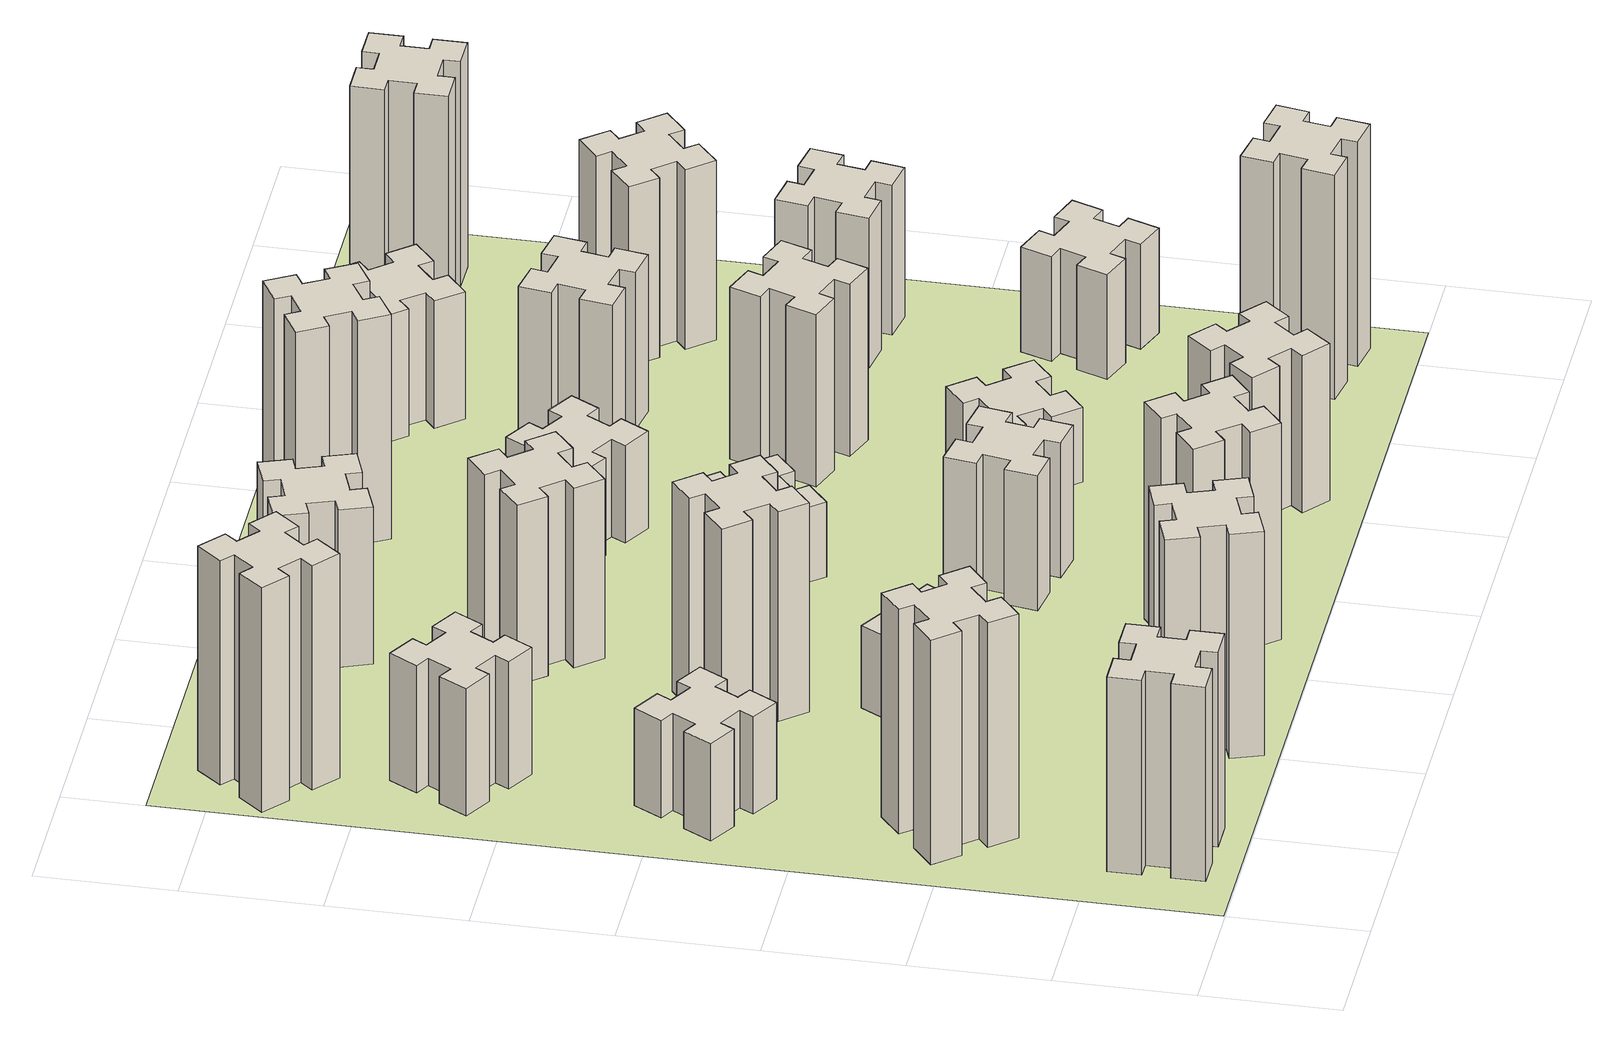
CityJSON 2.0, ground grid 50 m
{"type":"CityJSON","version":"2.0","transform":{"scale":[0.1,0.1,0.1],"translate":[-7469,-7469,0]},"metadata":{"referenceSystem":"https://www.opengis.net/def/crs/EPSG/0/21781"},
"CityObjects":{
"building1":{"type":"Building","attributes":{"class":"1000","function":"1000","usage":"1000","yearOfConstruction":2016,"roofType":"1000","measuredHeight":78,"storeysAboveGround":30,"storeysBelowGround":0},"geometry":[{"type":"Solid","lod":"1","boundaries":[[[[0,1,2,3,4,5,6,7,8,9,10,11,12,13,14,15,16,17,18,19]],[[17,16,20,21]],[[16,15,22,20]],[[15,14,23,22]],[[14,13,24,23]],[[13,12,25,24]],[[12,11,26,25]],[[11,10,27,26]],[[10,9,28,27]],[[9,8,29,28]],[[8,7,30,29]],[[7,6,31,30]],[[6,5,32,31]],[[5,4,33,32]],[[4,3,34,33]],[[3,2,35,34]],[[2,1,36,35]],[[1,0,37,36]],[[0,19,38,37]],[[19,18,39,38]],[[18,17,21,39]],[[24,25,26,27,28,29,30,31,32,33,34,35,36,37,38,39,21,20,22,23]]]]}]},
"building2":{"type":"Building","attributes":{"class":"1000","function":"1000","usage":"1000","yearOfConstruction":2016,"roofType":"1000","measuredHeight":90,"storeysAboveGround":30,"storeysBelowGround":0},"geometry":[{"type":"Solid","lod":"1","boundaries":[[[[40,41,42,43,44,45,46,47,48,49,50,51,52,53,54,55,56,57,58,59]],[[57,56,60,61]],[[56,55,62,60]],[[55,54,63,62]],[[54,53,64,63]],[[53,52,65,64]],[[52,51,66,65]],[[51,50,67,66]],[[50,49,68,67]],[[49,48,69,68]],[[48,47,70,69]],[[47,46,71,70]],[[46,45,72,71]],[[45,44,73,72]],[[44,43,74,73]],[[43,42,75,74]],[[42,41,76,75]],[[41,40,77,76]],[[40,59,78,77]],[[59,58,79,78]],[[58,57,61,79]],[[64,65,66,67,68,69,70,71,72,73,74,75,76,77,78,79,61,60,62,63]]]]}]},
"building3":{"type":"Building","attributes":{"class":"1000","function":"1000","usage":"1000","yearOfConstruction":2016,"roofType":"1000","measuredHeight":39,"storeysAboveGround":30,"storeysBelowGround":0},"geometry":[{"type":"Solid","lod":"1","boundaries":[[[[80,81,82,83,84,85,86,87,88,89,90,91,92,93,94,95,96,97,98,99]],[[97,96,100,101]],[[96,95,102,100]],[[95,94,103,102]],[[94,93,104,103]],[[93,92,105,104]],[[92,91,106,105]],[[91,90,107,106]],[[90,89,108,107]],[[89,88,109,108]],[[88,87,110,109]],[[87,86,111,110]],[[86,85,112,111]],[[85,84,113,112]],[[84,83,114,113]],[[83,82,115,114]],[[82,81,116,115]],[[81,80,117,116]],[[80,99,118,117]],[[99,98,119,118]],[[98,97,101,119]],[[104,105,106,107,108,109,110,111,112,113,114,115,116,117,118,119,101,100,102,103]]]]}]},
"building4":{"type":"Building","attributes":{"class":"1000","function":"1000","usage":"1000","yearOfConstruction":2016,"roofType":"1000","measuredHeight":51,"storeysAboveGround":30,"storeysBelowGround":0},"geometry":[{"type":"Solid","lod":"1","boundaries":[[[[120,121,122,123,124,125,126,127,128,129,130,131,132,133,134,135,136,137,138,139]],[[137,136,140,141]],[[136,135,142,140]],[[135,134,143,142]],[[134,133,144,143]],[[133,132,145,144]],[[132,131,146,145]],[[131,130,147,146]],[[130,129,148,147]],[[129,128,149,148]],[[128,127,150,149]],[[127,126,151,150]],[[126,125,152,151]],[[125,124,153,152]],[[124,123,154,153]],[[123,122,155,154]],[[122,121,156,155]],[[121,120,157,156]],[[120,139,158,157]],[[139,138,159,158]],[[138,137,141,159]],[[144,145,146,147,148,149,150,151,152,153,154,155,156,157,158,159,141,140,142,143]]]]}]},
"building5":{"type":"Building","attributes":{"class":"1000","function":"1000","usage":"1000","yearOfConstruction":2016,"roofType":"1000","measuredHeight":90,"storeysAboveGround":30,"storeysBelowGround":0},"geometry":[{"type":"Solid","lod":"1","boundaries":[[[[160,161,162,163,164,165,166,167,168,169,170,171,172,173,174,175,176,177,178,179]],[[177,176,180,181]],[[176,175,182,180]],[[175,174,183,182]],[[174,173,184,183]],[[173,172,185,184]],[[172,171,186,185]],[[171,170,187,186]],[[170,169,188,187]],[[169,168,189,188]],[[168,167,190,189]],[[167,166,191,190]],[[166,165,192,191]],[[165,164,193,192]],[[164,163,194,193]],[[163,162,195,194]],[[162,161,196,195]],[[161,160,197,196]],[[160,179,198,197]],[[179,178,199,198]],[[178,177,181,199]],[[184,185,186,187,188,189,190,191,192,193,194,195,196,197,198,199,181,180,182,183]]]]}]},
"building6":{"type":"Building","attributes":{"class":"1000","function":"1000","usage":"1000","yearOfConstruction":2016,"roofType":"1000","measuredHeight":90,"storeysAboveGround":30,"storeysBelowGround":0},"geometry":[{"type":"Solid","lod":"1","boundaries":[[[[200,201,202,203,204,205,206,207,208,209,210,211,212,213,214,215,216,217,218,219]],[[217,216,220,221]],[[216,215,222,220]],[[215,214,223,222]],[[214,213,224,223]],[[213,212,225,224]],[[212,211,226,225]],[[211,210,227,226]],[[210,209,228,227]],[[209,208,229,228]],[[208,207,230,229]],[[207,206,231,230]],[[206,205,232,231]],[[205,204,233,232]],[[204,203,234,233]],[[203,202,235,234]],[[202,201,236,235]],[[201,200,237,236]],[[200,219,238,237]],[[219,218,239,238]],[[218,217,221,239]],[[224,225,226,227,228,229,230,231,232,233,234,235,236,237,238,239,221,220,222,223]]]]}]},
"building7":{"type":"Building","attributes":{"class":"1000","function":"1000","usage":"1000","yearOfConstruction":2016,"roofType":"1000","measuredHeight":33,"storeysAboveGround":30,"storeysBelowGround":0},"geometry":[{"type":"Solid","lod":"1","boundaries":[[[[240,241,242,243,244,245,246,247,248,249,250,251,252,253,254,255,256,257,258,259]],[[257,256,260,261]],[[256,255,262,260]],[[255,254,263,262]],[[254,253,264,263]],[[253,252,265,264]],[[252,251,266,265]],[[251,250,267,266]],[[250,249,268,267]],[[249,248,269,268]],[[248,247,270,269]],[[247,246,271,270]],[[246,245,272,271]],[[245,244,273,272]],[[244,243,274,273]],[[243,242,275,274]],[[242,241,276,275]],[[241,240,277,276]],[[240,259,278,277]],[[259,258,279,278]],[[258,257,261,279]],[[264,265,266,267,268,269,270,271,272,273,274,275,276,277,278,279,261,260,262,263]]]]}]},
"building8":{"type":"Building","attributes":{"class":"1000","function":"1000","usage":"1000","yearOfConstruction":2016,"roofType":"1000","measuredHeight":84,"storeysAboveGround":30,"storeysBelowGround":0},"geometry":[{"type":"Solid","lod":"1","boundaries":[[[[280,281,282,283,284,285,286,287,288,289,290,291,292,293,294,295,296,297,298,299]],[[297,296,300,301]],[[296,295,302,300]],[[295,294,303,302]],[[294,293,304,303]],[[293,292,305,304]],[[292,291,306,305]],[[291,290,307,306]],[[290,289,308,307]],[[289,288,309,308]],[[288,287,310,309]],[[287,286,311,310]],[[286,285,312,311]],[[285,284,313,312]],[[284,283,314,313]],[[283,282,315,314]],[[282,281,316,315]],[[281,280,317,316]],[[280,299,318,317]],[[299,298,319,318]],[[298,297,301,319]],[[304,305,306,307,308,309,310,311,312,313,314,315,316,317,318,319,301,300,302,303]]]]}]},
"building9":{"type":"Building","attributes":{"class":"1000","function":"1000","usage":"1000","yearOfConstruction":2016,"roofType":"1000","measuredHeight":87,"storeysAboveGround":30,"storeysBelowGround":0},"geometry":[{"type":"Solid","lod":"1","boundaries":[[[[320,321,322,323,324,325,326,327,328,329,330,331,332,333,334,335,336,337,338,339]],[[337,336,340,341]],[[336,335,342,340]],[[335,334,343,342]],[[334,333,344,343]],[[333,332,345,344]],[[332,331,346,345]],[[331,330,347,346]],[[330,329,348,347]],[[329,328,349,348]],[[328,327,350,349]],[[327,326,351,350]],[[326,325,352,351]],[[325,324,353,352]],[[324,323,354,353]],[[323,322,355,354]],[[322,321,356,355]],[[321,320,357,356]],[[320,339,358,357]],[[339,338,359,358]],[[338,337,341,359]],[[344,345,346,347,348,349,350,351,352,353,354,355,356,357,358,359,341,340,342,343]]]]}]},
"building10":{"type":"Building","attributes":{"class":"1000","function":"1000","usage":"1000","yearOfConstruction":2016,"roofType":"1000","measuredHeight":72,"storeysAboveGround":30,"storeysBelowGround":0},"geometry":[{"type":"Solid","lod":"1","boundaries":[[[[360,361,362,363,364,365,366,367,368,369,370,371,372,373,374,375,376,377,378,379]],[[377,376,380,381]],[[376,375,382,380]],[[375,374,383,382]],[[374,373,384,383]],[[373,372,385,384]],[[372,371,386,385]],[[371,370,387,386]],[[370,369,388,387]],[[369,368,389,388]],[[368,367,390,389]],[[367,366,391,390]],[[366,365,392,391]],[[365,364,393,392]],[[364,363,394,393]],[[363,362,395,394]],[[362,361,396,395]],[[361,360,397,396]],[[360,379,398,397]],[[379,378,399,398]],[[378,377,381,399]],[[384,385,386,387,388,389,390,391,392,393,394,395,396,397,398,399,381,380,382,383]]]]}]},
"building11":{"type":"Building","attributes":{"class":"1000","function":"1000","usage":"1000","yearOfConstruction":2016,"roofType":"1000","measuredHeight":63,"storeysAboveGround":30,"storeysBelowGround":0},"geometry":[{"type":"Solid","lod":"1","boundaries":[[[[400,401,402,403,404,405,406,407,408,409,410,411,412,413,414,415,416,417,418,419]],[[417,416,420,421]],[[416,415,422,420]],[[415,414,423,422]],[[414,413,424,423]],[[413,412,425,424]],[[412,411,426,425]],[[411,410,427,426]],[[410,409,428,427]],[[409,408,429,428]],[[408,407,430,429]],[[407,406,431,430]],[[406,405,432,431]],[[405,404,433,432]],[[404,403,434,433]],[[403,402,435,434]],[[402,401,436,435]],[[401,400,437,436]],[[400,419,438,437]],[[419,418,439,438]],[[418,417,421,439]],[[424,425,426,427,428,429,430,431,432,433,434,435,436,437,438,439,421,420,422,423]]]]}]},
"building12":{"type":"Building","attributes":{"class":"1000","function":"1000","usage":"1000","yearOfConstruction":2016,"roofType":"1000","measuredHeight":54,"storeysAboveGround":30,"storeysBelowGround":0},"geometry":[{"type":"Solid","lod":"1","boundaries":[[[[440,441,442,443,444,445,446,447,448,449,450,451,452,453,454,455,456,457,458,459]],[[457,456,460,461]],[[456,455,462,460]],[[455,454,463,462]],[[454,453,464,463]],[[453,452,465,464]],[[452,451,466,465]],[[451,450,467,466]],[[450,449,468,467]],[[449,448,469,468]],[[448,447,470,469]],[[447,446,471,470]],[[446,445,472,471]],[[445,444,473,472]],[[444,443,474,473]],[[443,442,475,474]],[[442,441,476,475]],[[441,440,477,476]],[[440,459,478,477]],[[459,458,479,478]],[[458,457,461,479]],[[464,465,466,467,468,469,470,471,472,473,474,475,476,477,478,479,461,460,462,463]]]]}]},
"building13":{"type":"Building","attributes":{"class":"1000","function":"1000","usage":"1000","yearOfConstruction":2016,"roofType":"1000","measuredHeight":30,"storeysAboveGround":30,"storeysBelowGround":0},"geometry":[{"type":"Solid","lod":"1","boundaries":[[[[480,481,482,483,484,485,486,487,488,489,490,491,492,493,494,495,496,497,498,499]],[[497,496,500,501]],[[496,495,502,500]],[[495,494,503,502]],[[494,493,504,503]],[[493,492,505,504]],[[492,491,506,505]],[[491,490,507,506]],[[490,489,508,507]],[[489,488,509,508]],[[488,487,510,509]],[[487,486,511,510]],[[486,485,512,511]],[[485,484,513,512]],[[484,483,514,513]],[[483,482,515,514]],[[482,481,516,515]],[[481,480,517,516]],[[480,499,518,517]],[[499,498,519,518]],[[498,497,501,519]],[[504,505,506,507,508,509,510,511,512,513,514,515,516,517,518,519,501,500,502,503]]]]}]},
"building14":{"type":"Building","attributes":{"class":"1000","function":"1000","usage":"1000","yearOfConstruction":2016,"roofType":"1000","measuredHeight":63,"storeysAboveGround":30,"storeysBelowGround":0},"geometry":[{"type":"Solid","lod":"1","boundaries":[[[[520,521,522,523,524,525,526,527,528,529,530,531,532,533,534,535,536,537,538,539]],[[537,536,540,541]],[[536,535,542,540]],[[535,534,543,542]],[[534,533,544,543]],[[533,532,545,544]],[[532,531,546,545]],[[531,530,547,546]],[[530,529,548,547]],[[529,528,549,548]],[[528,527,550,549]],[[527,526,551,550]],[[526,525,552,551]],[[525,524,553,552]],[[524,523,554,553]],[[523,522,555,554]],[[522,521,556,555]],[[521,520,557,556]],[[520,539,558,557]],[[539,538,559,558]],[[538,537,541,559]],[[544,545,546,547,548,549,550,551,552,553,554,555,556,557,558,559,541,540,542,543]]]]}]},
"building15":{"type":"Building","attributes":{"class":"1000","function":"1000","usage":"1000","yearOfConstruction":2016,"roofType":"1000","measuredHeight":39,"storeysAboveGround":30,"storeysBelowGround":0},"geometry":[{"type":"Solid","lod":"1","boundaries":[[[[560,561,562,563,564,565,566,567,568,569,570,571,572,573,574,575,576,577,578,579]],[[577,576,580,581]],[[576,575,582,580]],[[575,574,583,582]],[[574,573,584,583]],[[573,572,585,584]],[[572,571,586,585]],[[571,570,587,586]],[[570,569,588,587]],[[569,568,589,588]],[[568,567,590,589]],[[567,566,591,590]],[[566,565,592,591]],[[565,564,593,592]],[[564,563,594,593]],[[563,562,595,594]],[[562,561,596,595]],[[561,560,597,596]],[[560,579,598,597]],[[579,578,599,598]],[[578,577,581,599]],[[584,585,586,587,588,589,590,591,592,593,594,595,596,597,598,599,581,580,582,583]]]]}]},
"building16":{"type":"Building","attributes":{"class":"1000","function":"1000","usage":"1000","yearOfConstruction":2016,"roofType":"1000","measuredHeight":90,"storeysAboveGround":30,"storeysBelowGround":0},"geometry":[{"type":"Solid","lod":"1","boundaries":[[[[600,601,602,603,604,605,606,607,608,609,610,611,612,613,614,615,616,617,618,619]],[[617,616,620,621]],[[616,615,622,620]],[[615,614,623,622]],[[614,613,624,623]],[[613,612,625,624]],[[612,611,626,625]],[[611,610,627,626]],[[610,609,628,627]],[[609,608,629,628]],[[608,607,630,629]],[[607,606,631,630]],[[606,605,632,631]],[[605,604,633,632]],[[604,603,634,633]],[[603,602,635,634]],[[602,601,636,635]],[[601,600,637,636]],[[600,619,638,637]],[[619,618,639,638]],[[618,617,621,639]],[[624,625,626,627,628,629,630,631,632,633,634,635,636,637,638,639,621,620,622,623]]]]}]},
"building17":{"type":"Building","attributes":{"class":"1000","function":"1000","usage":"1000","yearOfConstruction":2016,"roofType":"1000","measuredHeight":30,"storeysAboveGround":30,"storeysBelowGround":0},"geometry":[{"type":"Solid","lod":"1","boundaries":[[[[640,641,642,643,644,645,646,647,648,649,650,651,652,653,654,655,656,657,658,659]],[[657,656,660,661]],[[656,655,662,660]],[[655,654,663,662]],[[654,653,664,663]],[[653,652,665,664]],[[652,651,666,665]],[[651,650,667,666]],[[650,649,668,667]],[[649,648,669,668]],[[648,647,670,669]],[[647,646,671,670]],[[646,645,672,671]],[[645,644,673,672]],[[644,643,674,673]],[[643,642,675,674]],[[642,641,676,675]],[[641,640,677,676]],[[640,659,678,677]],[[659,658,679,678]],[[658,657,661,679]],[[664,665,666,667,668,669,670,671,672,673,674,675,676,677,678,679,661,660,662,663]]]]}]},
"building18":{"type":"Building","attributes":{"class":"1000","function":"1000","usage":"1000","yearOfConstruction":2016,"roofType":"1000","measuredHeight":69,"storeysAboveGround":30,"storeysBelowGround":0},"geometry":[{"type":"Solid","lod":"1","boundaries":[[[[680,681,682,683,684,685,686,687,688,689,690,691,692,693,694,695,696,697,698,699]],[[697,696,700,701]],[[696,695,702,700]],[[695,694,703,702]],[[694,693,704,703]],[[693,692,705,704]],[[692,691,706,705]],[[691,690,707,706]],[[690,689,708,707]],[[689,688,709,708]],[[688,687,710,709]],[[687,686,711,710]],[[686,685,712,711]],[[685,684,713,712]],[[684,683,714,713]],[[683,682,715,714]],[[682,681,716,715]],[[681,680,717,716]],[[680,699,718,717]],[[699,698,719,718]],[[698,697,701,719]],[[704,705,706,707,708,709,710,711,712,713,714,715,716,717,718,719,701,700,702,703]]]]}]},
"building19":{"type":"Building","attributes":{"class":"1000","function":"1000","usage":"1000","yearOfConstruction":2016,"roofType":"1000","measuredHeight":63,"storeysAboveGround":30,"storeysBelowGround":0},"geometry":[{"type":"Solid","lod":"1","boundaries":[[[[720,721,722,723,724,725,726,727,728,729,730,731,732,733,734,735,736,737,738,739]],[[737,736,740,741]],[[736,735,742,740]],[[735,734,743,742]],[[734,733,744,743]],[[733,732,745,744]],[[732,731,746,745]],[[731,730,747,746]],[[730,729,748,747]],[[729,728,749,748]],[[728,727,750,749]],[[727,726,751,750]],[[726,725,752,751]],[[725,724,753,752]],[[724,723,754,753]],[[723,722,755,754]],[[722,721,756,755]],[[721,720,757,756]],[[720,739,758,757]],[[739,738,759,758]],[[738,737,741,759]],[[744,745,746,747,748,749,750,751,752,753,754,755,756,757,758,759,741,740,742,743]]]]}]},
"building20":{"type":"Building","attributes":{"class":"1000","function":"1000","usage":"1000","yearOfConstruction":2016,"roofType":"1000","measuredHeight":90,"storeysAboveGround":30,"storeysBelowGround":0},"geometry":[{"type":"Solid","lod":"1","boundaries":[[[[760,761,762,763,764,765,766,767,768,769,770,771,772,773,774,775,776,777,778,779]],[[777,776,780,781]],[[776,775,782,780]],[[775,774,783,782]],[[774,773,784,783]],[[773,772,785,784]],[[772,771,786,785]],[[771,770,787,786]],[[770,769,788,787]],[[769,768,789,788]],[[768,767,790,789]],[[767,766,791,790]],[[766,765,792,791]],[[765,764,793,792]],[[764,763,794,793]],[[763,762,795,794]],[[762,761,796,795]],[[761,760,797,796]],[[760,779,798,797]],[[779,778,799,798]],[[778,777,781,799]],[[784,785,786,787,788,789,790,791,792,793,794,795,796,797,798,799,781,780,782,783]]]]}]},
"building21":{"type":"Building","attributes":{"class":"1000","function":"1000","usage":"1000","yearOfConstruction":2016,"roofType":"1000","measuredHeight":51,"storeysAboveGround":30,"storeysBelowGround":0},"geometry":[{"type":"Solid","lod":"1","boundaries":[[[[800,801,802,803,804,805,806,807,808,809,810,811,812,813,814,815,816,817,818,819]],[[817,816,820,821]],[[816,815,822,820]],[[815,814,823,822]],[[814,813,824,823]],[[813,812,825,824]],[[812,811,826,825]],[[811,810,827,826]],[[810,809,828,827]],[[809,808,829,828]],[[808,807,830,829]],[[807,806,831,830]],[[806,805,832,831]],[[805,804,833,832]],[[804,803,834,833]],[[803,802,835,834]],[[802,801,836,835]],[[801,800,837,836]],[[800,819,838,837]],[[819,818,839,838]],[[818,817,821,839]],[[824,825,826,827,828,829,830,831,832,833,834,835,836,837,838,839,821,820,822,823]]]]}]},
"building22":{"type":"Building","attributes":{"class":"1000","function":"1000","usage":"1000","yearOfConstruction":2016,"roofType":"1000","measuredHeight":42,"storeysAboveGround":30,"storeysBelowGround":0},"geometry":[{"type":"Solid","lod":"1","boundaries":[[[[840,841,842,843,844,845,846,847,848,849,850,851,852,853,854,855,856,857,858,859]],[[857,856,860,861]],[[856,855,862,860]],[[855,854,863,862]],[[854,853,864,863]],[[853,852,865,864]],[[852,851,866,865]],[[851,850,867,866]],[[850,849,868,867]],[[849,848,869,868]],[[848,847,870,869]],[[847,846,871,870]],[[846,845,872,871]],[[845,844,873,872]],[[844,843,874,873]],[[843,842,875,874]],[[842,841,876,875]],[[841,840,877,876]],[[840,859,878,877]],[[859,858,879,878]],[[858,857,861,879]],[[864,865,866,867,868,869,870,871,872,873,874,875,876,877,878,879,861,860,862,863]]]]}]},
"building23":{"type":"Building","attributes":{"class":"1000","function":"1000","usage":"1000","yearOfConstruction":2016,"roofType":"1000","measuredHeight":60,"storeysAboveGround":30,"storeysBelowGround":0},"geometry":[{"type":"Solid","lod":"1","boundaries":[[[[880,881,882,883,884,885,886,887,888,889,890,891,892,893,894,895,896,897,898,899]],[[897,896,900,901]],[[896,895,902,900]],[[895,894,903,902]],[[894,893,904,903]],[[893,892,905,904]],[[892,891,906,905]],[[891,890,907,906]],[[890,889,908,907]],[[889,888,909,908]],[[888,887,910,909]],[[887,886,911,910]],[[886,885,912,911]],[[885,884,913,912]],[[884,883,914,913]],[[883,882,915,914]],[[882,881,916,915]],[[881,880,917,916]],[[880,899,918,917]],[[899,898,919,918]],[[898,897,901,919]],[[904,905,906,907,908,909,910,911,912,913,914,915,916,917,918,919,901,900,902,903]]]]}]},
"building24":{"type":"Building","attributes":{"class":"1000","function":"1000","usage":"1000","yearOfConstruction":2016,"roofType":"1000","measuredHeight":72,"storeysAboveGround":30,"storeysBelowGround":0},"geometry":[{"type":"Solid","lod":"1","boundaries":[[[[920,921,922,923,924,925,926,927,928,929,930,931,932,933,934,935,936,937,938,939]],[[937,936,940,941]],[[936,935,942,940]],[[935,934,943,942]],[[934,933,944,943]],[[933,932,945,944]],[[932,931,946,945]],[[931,930,947,946]],[[930,929,948,947]],[[929,928,949,948]],[[928,927,950,949]],[[927,926,951,950]],[[926,925,952,951]],[[925,924,953,952]],[[924,923,954,953]],[[923,922,955,954]],[[922,921,956,955]],[[921,920,957,956]],[[920,939,958,957]],[[939,938,959,958]],[[938,937,941,959]],[[944,945,946,947,948,949,950,951,952,953,954,955,956,957,958,959,941,940,942,943]]]]}]},
"building25":{"type":"Building","attributes":{"class":"1000","function":"1000","usage":"1000","yearOfConstruction":2016,"roofType":"1000","measuredHeight":90,"storeysAboveGround":30,"storeysBelowGround":0},"geometry":[{"type":"Solid","lod":"1","boundaries":[[[[960,961,962,963,964,965,966,967,968,969,970,971,972,973,974,975,976,977,978,979]],[[977,976,980,981]],[[976,975,982,980]],[[975,974,983,982]],[[974,973,984,983]],[[973,972,985,984]],[[972,971,986,985]],[[971,970,987,986]],[[970,969,988,987]],[[969,968,989,988]],[[968,967,990,989]],[[967,966,991,990]],[[966,965,992,991]],[[965,964,993,992]],[[964,963,994,993]],[[963,962,995,994]],[[962,961,996,995]],[[961,960,997,996]],[[960,979,998,997]],[[979,978,999,998]],[[978,977,981,999]],[[984,985,986,987,988,989,990,991,992,993,994,995,996,997,998,999,981,980,982,983]]]]}]},
"landuse1":{"type":"LandUse","attributes":{"name":"plot1","function":"1010"},"geometry":[{"type":"MultiSurface","lod":"1","boundaries":[[[1000,1001,1002,1003]]]}]}
},
"vertices":[
[265,325,0],[265,225,0],[205,225,0],[205,105,0],[325,105,0],[325,165,0],[425,165,0],[425,105,0],[545,105,0],[545,225,0],[485,225,0],[485,325,0],[545,325,0],[545,445,0],[425,445,0],[425,385,0],[325,385,0],[325,445,0],[205,445,0],[205,325,0],[325,385,780],[325,445,780],[425,385,780],[425,445,780],[545,445,780],[545,325,780],[485,325,780],[485,225,780],[545,225,780],[545,105,780],[425,105,780],[425,165,780],[325,165,780],[325,105,780],[205,105,780],[205,225,780],[265,225,780],[265,325,780],[205,325,780],[205,445,780],
[492,1048,0],[427,1124,0],[473,1163,0],[396,1255,0],[304,1178,0],[343,1132,0],[266,1067,0],[228,1113,0],[136,1036,0],[213,944,0],[259,983,0],[323,906,0],[277,868,0],[354,776,0],[446,853,0],[408,899,0],[484,963,0],[523,917,0],[615,994,0],[538,1086,0],[484,963,900],[523,917,900],[408,899,900],[446,853,900],[354,776,900],[277,868,900],[323,906,900],[259,983,900],[213,944,900],[136,1036,900],[228,1113,900],[266,1067,900],[343,1132,900],[304,1178,900],[396,1255,900],[473,1163,900],[427,1124,900],[492,1048,900],[538,1086,900],[615,994,900],
[446,1757,0],[496,1844,0],[548,1814,0],[608,1918,0],[504,1978,0],[474,1926,0],[387,1976,0],[417,2028,0],[313,2088,0],[253,1984,0],[305,1954,0],[255,1867,0],[203,1897,0],[143,1793,0],[247,1733,0],[277,1785,0],[364,1735,0],[334,1683,0],[438,1623,0],[498,1727,0],[364,1735,390],[334,1683,390],[277,1785,390],[247,1733,390],[143,1793,390],[203,1897,390],[255,1867,390],[305,1954,390],[253,1984,390],[313,2088,390],[417,2028,390],[387,1976,390],[474,1926,390],[504,1978,390],[608,1918,390],[548,1814,390],[496,1844,390],[446,1757,390],[498,1727,390],[438,1623,390],
[446,2597,0],[496,2684,0],[548,2654,0],[608,2758,0],[504,2818,0],[474,2766,0],[387,2816,0],[417,2868,0],[313,2928,0],[253,2824,0],[305,2794,0],[255,2707,0],[203,2737,0],[143,2633,0],[247,2573,0],[277,2625,0],[364,2575,0],[334,2523,0],[438,2463,0],[498,2567,0],[364,2575,510],[334,2523,510],[277,2625,510],[247,2573,510],[143,2633,510],[203,2737,510],[255,2707,510],[305,2794,510],[253,2824,510],[313,2928,510],[417,2868,510],[387,2816,510],[474,2766,510],[504,2818,510],[608,2758,510],[548,2654,510],[496,2684,510],[446,2597,510],[498,2567,510],[438,2463,510],
[1236,266,0],[1202,360,0],[1258,380,0],[1217,493,0],[1104,452,0],[1125,396,0],[1031,362,0],[1010,418,0],[897,377,0],[939,264,0],[995,285,0],[1029,191,0],[973,170,0],[1014,57,0],[1127,99,0],[1106,155,0],[1200,189,0],[1220,133,0],[1333,174,0],[1292,287,0],[1200,189,900],[1220,133,900],[1106,155,900],[1127,99,900],[1014,57,900],[973,170,900],[1029,191,900],[995,285,900],[939,264,900],[897,377,900],[1010,418,900],[1031,362,900],[1125,396,900],[1104,452,900],[1217,493,900],[1258,380,900],[1202,360,900],[1236,266,900],[1292,287,900],[1333,174,900],
[384,3387,0],[308,3452,0],[346,3498,0],[254,3575,0],[177,3483,0],[223,3444,0],[159,3368,0],[113,3406,0],[36,3314,0],[128,3237,0],[166,3283,0],[243,3219,0],[204,3173,0],[296,3096,0],[373,3188,0],[327,3226,0],[392,3303,0],[438,3264,0],[515,3356,0],[423,3433,0],[392,3303,900],[438,3264,900],[327,3226,900],[373,3188,900],[296,3096,900],[204,3173,900],[243,3219,900],[166,3283,900],[128,3237,900],[36,3314,900],[113,3406,900],[159,3368,900],[223,3444,900],[177,3483,900],[254,3575,900],[346,3498,900],[308,3452,900],[384,3387,900],[423,3433,900],[515,3356,900],
[1186,1117,0],[1236,1204,0],[1288,1174,0],[1348,1278,0],[1244,1338,0],[1214,1286,0],[1127,1336,0],[1157,1388,0],[1053,1448,0],[993,1344,0],[1045,1314,0],[995,1227,0],[943,1257,0],[883,1153,0],[987,1093,0],[1017,1145,0],[1104,1095,0],[1074,1043,0],[1178,983,0],[1238,1087,0],[1104,1095,330],[1074,1043,330],[1017,1145,330],[987,1093,330],[883,1153,330],[943,1257,330],[995,1227,330],[1045,1314,330],[993,1344,330],[1053,1448,330],[1157,1388,330],[1127,1336,330],[1214,1286,330],[1244,1338,330],[1348,1278,330],[1288,1174,330],[1236,1204,330],[1186,1117,330],[1238,1087,330],[1178,983,330],
[983,1972,0],[906,1907,0],[868,1953,0],[776,1876,0],[853,1784,0],[899,1823,0],[963,1746,0],[917,1708,0],[994,1616,0],[1086,1693,0],[1048,1739,0],[1124,1803,0],[1163,1757,0],[1255,1834,0],[1178,1926,0],[1132,1888,0],[1067,1964,0],[1113,2003,0],[1036,2095,0],[944,2018,0],[1067,1964,840],[1113,2003,840],[1132,1888,840],[1178,1926,840],[1255,1834,840],[1163,1757,840],[1124,1803,840],[1048,1739,840],[1086,1693,840],[994,1616,840],[917,1708,840],[963,1746,840],[899,1823,840],[853,1784,840],[776,1876,840],[868,1953,840],[906,1907,840],[983,1972,840],[944,2018,840],[1036,2095,840],
[1639,343,0],[1703,266,0],[1657,228,0],[1734,136,0],[1826,213,0],[1788,259,0],[1864,323,0],[1903,277,0],[1995,354,0],[1918,446,0],[1872,408,0],[1807,484,0],[1853,523,0],[1776,615,0],[1684,538,0],[1723,492,0],[1646,427,0],[1608,473,0],[1516,396,0],[1593,304,0],[1646,427,870],[1608,473,870],[1723,492,870],[1684,538,870],[1776,615,870],[1853,523,870],[1807,484,870],[1872,408,870],[1918,446,870],[1995,354,870],[1903,277,870],[1864,323,870],[1788,259,870],[1826,213,870],[1734,136,870],[1657,228,870],[1703,266,870],[1639,343,870],[1593,304,870],[1516,396,870],
[1099,2563,0],[1163,2486,0],[1117,2448,0],[1194,2356,0],[1286,2433,0],[1248,2479,0],[1324,2543,0],[1363,2497,0],[1455,2574,0],[1378,2666,0],[1332,2628,0],[1267,2704,0],[1313,2743,0],[1236,2835,0],[1144,2758,0],[1183,2712,0],[1106,2647,0],[1068,2693,0],[976,2616,0],[1053,2524,0],[1106,2647,720],[1068,2693,720],[1183,2712,720],[1144,2758,720],[1236,2835,720],[1313,2743,720],[1267,2704,720],[1332,2628,720],[1378,2666,720],[1455,2574,720],[1363,2497,720],[1324,2543,720],[1248,2479,720],[1286,2433,720],[1194,2356,720],[1117,2448,720],[1163,2486,720],[1099,2563,720],[1053,2524,720],[976,2616,720],
[1125,3456,0],[1031,3422,0],[1010,3478,0],[897,3437,0],[939,3324,0],[995,3345,0],[1029,3251,0],[973,3230,0],[1014,3117,0],[1127,3159,0],[1106,3215,0],[1200,3249,0],[1220,3193,0],[1333,3234,0],[1292,3347,0],[1236,3326,0],[1202,3420,0],[1258,3440,0],[1217,3553,0],[1104,3512,0],[1202,3420,630],[1258,3440,630],[1236,3326,630],[1292,3347,630],[1333,3234,630],[1220,3193,630],[1200,3249,630],[1106,3215,630],[1127,3159,630],[1014,3117,630],[973,3230,630],[1029,3251,630],[995,3345,630],[939,3324,630],[897,3437,630],[1010,3478,630],[1031,3422,630],[1125,3456,630],[1104,3512,630],[1217,3553,630],
[2055,1047,0],[2072,1145,0],[2131,1135,0],[2152,1253,0],[2034,1274,0],[2024,1215,0],[1925,1232,0],[1936,1291,0],[1817,1312,0],[1797,1194,0],[1856,1184,0],[1838,1085,0],[1779,1096,0],[1758,977,0],[1877,957,0],[1887,1016,0],[1985,998,0],[1975,939,0],[2093,918,0],[2114,1037,0],[1985,998,540],[1975,939,540],[1887,1016,540],[1877,957,540],[1758,977,540],[1779,1096,540],[1838,1085,540],[1856,1184,540],[1797,1194,540],[1817,1312,540],[1936,1291,540],[1925,1232,540],[2024,1215,540],[2034,1274,540],[2152,1253,540],[2131,1135,540],[2072,1145,540],[2055,1047,540],[2114,1037,540],[2093,918,540],
[1972,1988,0],[1907,2064,0],[1953,2103,0],[1876,2195,0],[1784,2118,0],[1823,2072,0],[1746,2007,0],[1708,2053,0],[1616,1976,0],[1693,1884,0],[1739,1923,0],[1803,1846,0],[1757,1808,0],[1834,1716,0],[1926,1793,0],[1888,1839,0],[1964,1903,0],[2003,1857,0],[2095,1934,0],[2018,2026,0],[1964,1903,300],[2003,1857,300],[1888,1839,300],[1926,1793,300],[1834,1716,300],[1757,1808,300],[1803,1846,300],[1739,1923,300],[1693,1884,300],[1616,1976,300],[1708,2053,300],[1746,2007,300],[1823,2072,300],[1784,2118,300],[1876,2195,300],[1953,2103,300],[1907,2064,300],[1972,1988,300],[2018,2026,300],[2095,1934,300],
[2486,323,0],[2563,259,0],[2524,213,0],[2616,136,0],[2693,228,0],[2647,266,0],[2712,343,0],[2758,304,0],[2835,396,0],[2743,473,0],[2704,427,0],[2628,492,0],[2666,538,0],[2574,615,0],[2497,523,0],[2543,484,0],[2479,408,0],[2433,446,0],[2356,354,0],[2448,277,0],[2479,408,630],[2433,446,630],[2543,484,630],[2497,523,630],[2574,615,630],[2666,538,630],[2628,492,630],[2704,427,630],[2743,473,630],[2835,396,630],[2758,304,630],[2712,343,630],[2647,266,630],[2693,228,630],[2616,136,630],[2524,213,630],[2563,259,630],[2486,323,630],[2448,277,630],[2356,354,630],
[2026,2497,0],[2076,2584,0],[2128,2554,0],[2188,2658,0],[2084,2718,0],[2054,2666,0],[1967,2716,0],[1997,2768,0],[1893,2828,0],[1833,2724,0],[1885,2694,0],[1835,2607,0],[1783,2637,0],[1723,2533,0],[1827,2473,0],[1857,2525,0],[1944,2475,0],[1914,2423,0],[2018,2363,0],[2078,2467,0],[1944,2475,390],[1914,2423,390],[1857,2525,390],[1827,2473,390],[1723,2533,390],[1783,2637,390],[1835,2607,390],[1885,2694,390],[1833,2724,390],[1893,2828,390],[1997,2768,390],[1967,2716,390],[2054,2666,390],[2084,2718,390],[2188,2658,390],[2128,2554,390],[2076,2584,390],[2026,2497,390],[2078,2467,390],[2018,2363,390],
[1844,3556,0],[1757,3506,0],[1727,3558,0],[1623,3498,0],[1683,3394,0],[1735,3424,0],[1785,3337,0],[1733,3307,0],[1793,3203,0],[1897,3263,0],[1867,3315,0],[1954,3365,0],[1984,3313,0],[2088,3373,0],[2028,3477,0],[1976,3447,0],[1926,3534,0],[1978,3564,0],[1918,3668,0],[1814,3608,0],[1926,3534,900],[1978,3564,900],[1976,3447,900],[2028,3477,900],[2088,3373,900],[1984,3313,900],[1954,3365,900],[1867,3315,900],[1897,3263,900],[1793,3203,900],[1733,3307,900],[1785,3337,900],[1735,3424,900],[1683,3394,900],[1623,3498,900],[1727,3558,900],[1757,3506,900],[1844,3556,900],[1814,3608,900],[1918,3668,900],
[2628,1099,0],[2704,1163,0],[2743,1117,0],[2835,1194,0],[2758,1286,0],[2712,1248,0],[2647,1324,0],[2693,1363,0],[2616,1455,0],[2524,1378,0],[2563,1332,0],[2486,1267,0],[2448,1313,0],[2356,1236,0],[2433,1144,0],[2479,1183,0],[2543,1106,0],[2497,1068,0],[2574,976,0],[2666,1053,0],[2543,1106,300],[2497,1068,300],[2479,1183,300],[2433,1144,300],[2356,1236,300],[2448,1313,300],[2486,1267,300],[2563,1332,300],[2524,1378,300],[2616,1455,300],[2693,1363,300],[2647,1324,300],[2712,1248,300],[2758,1286,300],[2835,1194,300],[2743,1117,300],[2704,1163,300],[2628,1099,300],[2666,1053,300],[2574,976,300],
[2682,1871,0],[2716,1965,0],[2772,1944,0],[2813,2057,0],[2700,2098,0],[2680,2042,0],[2586,2076,0],[2607,2132,0],[2494,2173,0],[2453,2060,0],[2509,2040,0],[2475,1946,0],[2419,1967,0],[2377,1854,0],[2490,1813,0],[2511,1869,0],[2605,1835,0],[2584,1779,0],[2697,1737,0],[2738,1850,0],[2605,1835,690],[2584,1779,690],[2511,1869,690],[2490,1813,690],[2377,1854,690],[2419,1967,690],[2475,1946,690],[2509,2040,690],[2453,2060,690],[2494,2173,690],[2607,2132,690],[2586,2076,690],[2680,2042,690],[2700,2098,690],[2813,2057,690],[2772,1944,690],[2716,1965,690],[2682,1871,690],[2738,1850,690],[2697,1737,690],
[2664,2795,0],[2565,2812,0],[2576,2871,0],[2457,2892,0],[2437,2774,0],[2496,2764,0],[2478,2665,0],[2419,2676,0],[2398,2557,0],[2517,2537,0],[2527,2596,0],[2625,2578,0],[2615,2519,0],[2733,2498,0],[2754,2617,0],[2695,2627,0],[2712,2725,0],[2771,2715,0],[2792,2833,0],[2674,2854,0],[2712,2725,630],[2771,2715,630],[2695,2627,630],[2754,2617,630],[2733,2498,630],[2615,2519,630],[2625,2578,630],[2527,2596,630],[2517,2537,630],[2398,2557,630],[2419,2676,630],[2478,2665,630],[2496,2764,630],[2437,2774,630],[2457,2892,630],[2576,2871,630],[2565,2812,630],[2664,2795,630],[2674,2854,630],[2792,2833,630],
[3504,475,0],[3405,492,0],[3416,551,0],[3297,572,0],[3277,454,0],[3336,444,0],[3318,345,0],[3259,356,0],[3238,237,0],[3357,217,0],[3367,276,0],[3465,258,0],[3455,199,0],[3573,178,0],[3594,297,0],[3535,307,0],[3552,405,0],[3611,395,0],[3632,513,0],[3514,534,0],[3552,405,900],[3611,395,900],[3535,307,900],[3594,297,900],[3573,178,900],[3455,199,900],[3465,258,900],[3367,276,900],[3357,217,900],[3238,237,900],[3259,356,900],[3318,345,900],[3336,444,900],[3277,454,900],[3297,572,900],[3416,551,900],[3405,492,900],[3504,475,900],[3514,534,900],[3632,513,900],
[2712,3368,0],[2647,3444,0],[2693,3483,0],[2616,3575,0],[2524,3498,0],[2563,3452,0],[2486,3387,0],[2448,3433,0],[2356,3356,0],[2433,3264,0],[2479,3303,0],[2543,3226,0],[2497,3188,0],[2574,3096,0],[2666,3173,0],[2628,3219,0],[2704,3283,0],[2743,3237,0],[2835,3314,0],[2758,3406,0],[2704,3283,510],[2743,3237,510],[2628,3219,510],[2666,3173,510],[2574,3096,510],[2497,3188,510],[2543,3226,510],[2479,3303,510],[2433,3264,510],[2356,3356,510],[2448,3433,510],[2486,3387,510],[2563,3452,510],[2524,3498,510],[2616,3575,510],[2693,3483,510],[2647,3444,510],[2712,3368,510],[2758,3406,510],[2835,3314,510],
[3351,1029,0],[3445,995,0],[3424,939,0],[3537,897,0],[3578,1010,0],[3522,1031,0],[3556,1125,0],[3612,1104,0],[3653,1217,0],[3540,1258,0],[3520,1202,0],[3426,1236,0],[3447,1292,0],[3334,1333,0],[3293,1220,0],[3349,1200,0],[3315,1106,0],[3259,1127,0],[3217,1014,0],[3330,973,0],[3315,1106,420],[3259,1127,420],[3349,1200,420],[3293,1220,420],[3334,1333,420],[3447,1292,420],[3426,1236,420],[3520,1202,420],[3540,1258,420],[3653,1217,420],[3612,1104,420],[3556,1125,420],[3522,1031,420],[3578,1010,420],[3537,897,420],[3424,939,420],[3445,995,420],[3351,1029,420],[3330,973,420],[3217,1014,420],
[3267,1856,0],[3365,1838,0],[3355,1779,0],[3473,1758,0],[3494,1877,0],[3435,1887,0],[3452,1985,0],[3511,1975,0],[3532,2093,0],[3414,2114,0],[3404,2055,0],[3305,2072,0],[3316,2131,0],[3197,2152,0],[3177,2034,0],[3236,2024,0],[3218,1925,0],[3159,1936,0],[3138,1817,0],[3257,1797,0],[3218,1925,600],[3159,1936,600],[3236,2024,600],[3177,2034,600],[3197,2152,600],[3316,2131,600],[3305,2072,600],[3404,2055,600],[3414,2114,600],[3532,2093,600],[3511,1975,600],[3452,1985,600],[3435,1887,600],[3494,1877,600],[3473,1758,600],[3355,1779,600],[3365,1838,600],[3267,1856,600],[3257,1797,600],[3138,1817,600],
[3119,2563,0],[3183,2486,0],[3137,2448,0],[3214,2356,0],[3306,2433,0],[3268,2479,0],[3344,2543,0],[3383,2497,0],[3475,2574,0],[3398,2666,0],[3352,2628,0],[3287,2704,0],[3333,2743,0],[3256,2835,0],[3164,2758,0],[3203,2712,0],[3126,2647,0],[3088,2693,0],[2996,2616,0],[3073,2524,0],[3126,2647,720],[3088,2693,720],[3203,2712,720],[3164,2758,720],[3256,2835,720],[3333,2743,720],[3287,2704,720],[3352,2628,720],[3398,2666,720],[3475,2574,720],[3383,2497,720],[3344,2543,720],[3268,2479,720],[3306,2433,720],[3214,2356,720],[3137,2448,720],[3183,2486,720],[3119,2563,720],[3073,2524,720],[2996,2616,720],
[3285,3325,0],[3385,3325,0],[3385,3265,0],[3505,3265,0],[3505,3385,0],[3445,3385,0],[3445,3485,0],[3505,3485,0],[3505,3605,0],[3385,3605,0],[3385,3545,0],[3285,3545,0],[3285,3605,0],[3165,3605,0],[3165,3485,0],[3225,3485,0],[3225,3385,0],[3165,3385,0],[3165,3265,0],[3285,3265,0],[3225,3385,900],[3165,3385,900],[3225,3485,900],[3165,3485,900],[3165,3605,900],[3285,3605,900],[3285,3545,900],[3385,3545,900],[3385,3605,900],[3505,3605,900],[3505,3485,900],[3445,3485,900],[3445,3385,900],[3505,3385,900],[3505,3265,900],[3385,3265,900],[3385,3325,900],[3285,3325,900],[3285,3265,900],[3165,3265,900],
[5,3705,0],[3705,3705,0],[3705,5,0],[5,5,0]
]}
